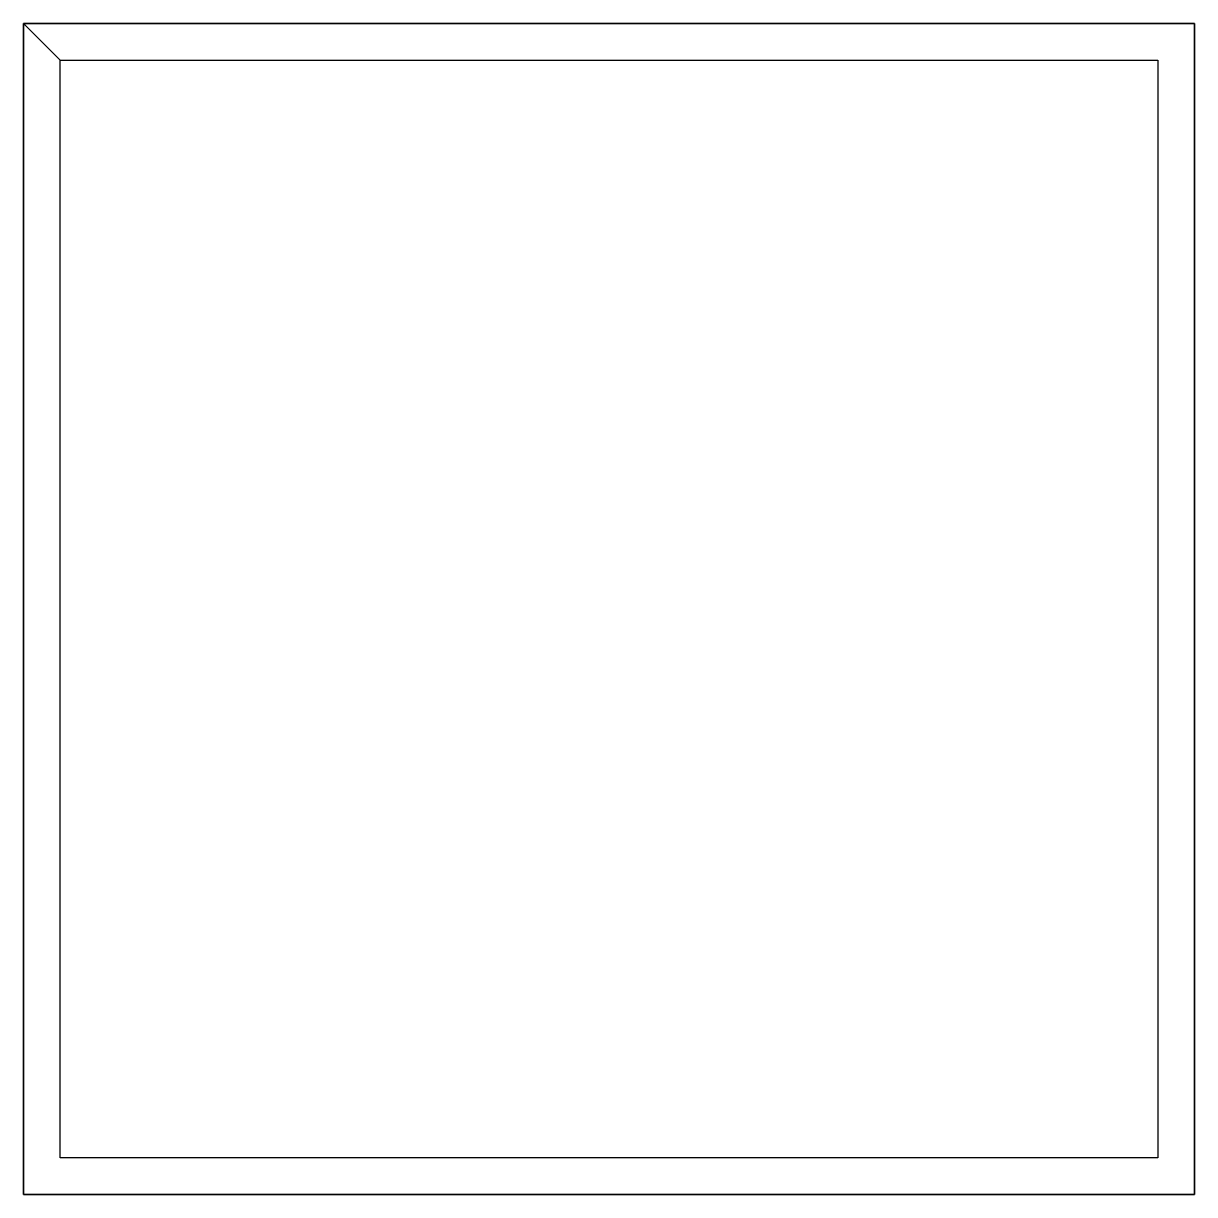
# Model space of a CAD drawing. Header units: metres. Extents: x -0.5 to 0.5, y -0.5 to 0.5.
import ezdxf

# ---------------------------------------------------------------- set-up
doc = ezdxf.new("R2010")
doc.units = ezdxf.units.M

msp = doc.modelspace()

# ---------------------------------------------------------------- linework, layer by layer
at = {"layer": 'CubeFrame'}
for points in [[(-0.5, 0.5, 0.5), (-0.46875, 0.5, 0.46875), (0.46875, 0.5, 0.46875), (0.46875, 0.5, -0.46875), (-0.46875, 0.5, -0.46875), (-0.46875, 0.5, 0.46875), (-0.5, 0.5, 0.5), (-0.5, 0.5, -0.5), (0.5, 0.5, -0.5), (0.5, 0.5, 0.5)], [(-0.5, 0.5, 0.5), (-0.5, 0.46875, 0.46875), (-0.5, 0.46875, -0.46875), (-0.5, -0.46875, -0.46875), (-0.5, -0.46875, 0.46875), (-0.5, 0.46875, 0.46875), (-0.5, 0.5, 0.5), (-0.5, -0.5, 0.5), (-0.5, -0.5, -0.5), (-0.5, 0.5, -0.5)], [(-0.5, 0.5, -0.5), (-0.46875, 0.46875, -0.5), (0.46875, 0.46875, -0.5), (0.46875, -0.46875, -0.5), (-0.46875, -0.46875, -0.5), (-0.46875, 0.46875, -0.5), (-0.5, 0.5, -0.5), (-0.5, -0.5, -0.5), (0.5, -0.5, -0.5), (0.5, 0.5, -0.5)], [(-0.5, 0.5, 0.5), (-0.46875, 0.46875, 0.5), (0.46875, 0.46875, 0.5), (0.46875, -0.46875, 0.5), (-0.46875, -0.46875, 0.5), (-0.46875, 0.46875, 0.5), (-0.5, 0.5, 0.5), (-0.5, -0.5, 0.5), (0.5, -0.5, 0.5), (0.5, 0.5, 0.5)], [(0.5, 0.5, 0.5), (0.5, 0.46875, 0.46875), (0.5, 0.46875, -0.46875), (0.5, -0.46875, -0.46875), (0.5, -0.46875, 0.46875), (0.5, 0.46875, 0.46875), (0.5, 0.5, 0.5), (0.5, -0.5, 0.5), (0.5, -0.5, -0.5), (0.5, 0.5, -0.5)], [(-0.5, -0.5, 0.5), (-0.46875, -0.5, 0.46875), (0.46875, -0.5, 0.46875), (0.46875, -0.5, -0.46875), (-0.46875, -0.5, -0.46875), (-0.46875, -0.5, 0.46875), (-0.5, -0.5, 0.5), (-0.5, -0.5, -0.5), (0.5, -0.5, -0.5), (0.5, -0.5, 0.5)]]:
    msp.add_polyline3d(points, close=True, dxfattribs=at)

doc.saveas('drawing.dxf')
